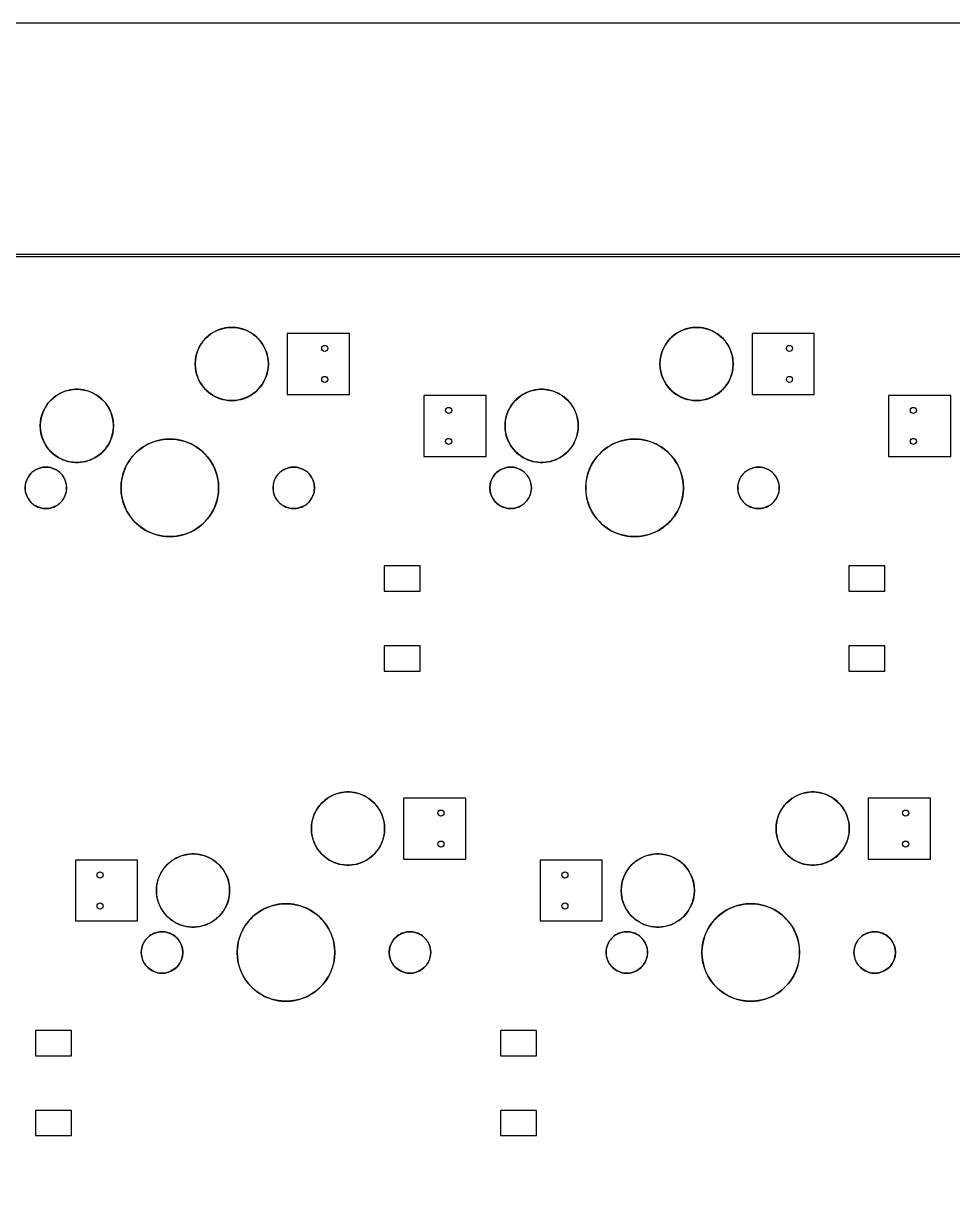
# Model space of a CAD drawing. Header units: millimetres. Extents: x 0 to 248, y 0 to 95.
# Drawn here: x 51.14 to 89.24, y 47.62 to 95.25 of the extents above; entities that cross this region are included whole.
import ezdxf

# ---------------------------------------------------------------- set-up
doc = ezdxf.new("R2010")
doc.units = ezdxf.units.MM

msp = doc.modelspace()

# ---------------------------------------------------------------- linework, layer by layer
at = {"layer": '16_copper'}
for points in [[(64.515, 82.53), (61.965, 82.53), (61.965, 80.03), (64.515, 80.03)], [(83.565, 82.53), (81.015, 82.53), (81.015, 80.03), (83.565, 80.03)], [(70.115, 79.99), (67.565, 79.99), (67.565, 77.49), (70.115, 77.49)], [(89.165, 79.99), (86.615, 79.99), (86.615, 77.49), (89.165, 77.49)], [(67.412, 72.996), (65.938, 72.996), (65.938, 71.959), (67.412, 71.959)], [(86.462, 72.996), (84.988, 72.996), (84.988, 71.959), (86.462, 71.959)], [(67.412, 69.726), (65.938, 69.726), (65.938, 68.689), (67.412, 68.689)], [(86.462, 69.726), (84.988, 69.726), (84.988, 68.689), (86.462, 68.689)], [(69.278, 63.48), (66.728, 63.48), (66.728, 60.98), (69.278, 60.98)], [(88.328, 63.48), (85.778, 63.48), (85.778, 60.98), (88.328, 60.98)], [(55.828, 60.94), (53.278, 60.94), (53.278, 58.44), (55.828, 58.44)], [(74.877, 60.94), (72.328, 60.94), (72.328, 58.44), (74.877, 58.44)], [(53.125, 53.946), (51.651, 53.946), (51.651, 52.909), (53.125, 52.909)], [(72.175, 53.946), (70.701, 53.946), (70.701, 52.909), (72.175, 52.909)], [(53.125, 50.676), (51.651, 50.676), (51.651, 49.639), (53.125, 49.639)], [(72.175, 50.676), (70.701, 50.676), (70.701, 49.639), (72.175, 49.639)]]:
    msp.add_lwpolyline(points, close=True, dxfattribs=at)
at = {"layer": '1_copper'}
msp.add_lwpolyline([(238.125, 85.763), (9.525, 85.763)], dxfattribs=at)
msp.add_lwpolyline([(9.563, 9.563), (9.563, 85.687), (238.087, 85.687), (238.087, 9.563)], close=True, dxfattribs=at)
at = {"layer": 'drills_NPTH'}
for centre, radius in [((59.69, 81.28), 1.5), ((78.74, 81.28), 1.5), ((53.34, 78.74), 1.5), ((72.39, 78.74), 1.5), ((57.15, 76.2), 2), ((76.2, 76.2), 2), ((52.07, 76.2), 0.85), ((62.23, 76.2), 0.85), ((71.12, 76.2), 0.85), ((81.28, 76.2), 0.85), ((64.453, 62.23), 1.5), ((83.502, 62.23), 1.5), ((58.103, 59.69), 1.5), ((77.153, 59.69), 1.5), ((61.913, 57.15), 2), ((80.963, 57.15), 2), ((56.833, 57.15), 0.85), ((66.993, 57.15), 0.85), ((75.883, 57.15), 0.85), ((86.043, 57.15), 0.85)]:
    msp.add_circle(centre, radius, dxfattribs=at)
at = {"layer": 'drills_PTH'}
for centre in [(63.5, 81.915), (82.55, 81.915), (63.5, 80.645), (82.55, 80.645), (68.58, 79.375), (87.63, 79.375), (68.58, 78.105), (87.63, 78.105), (68.263, 62.865), (87.312, 62.865), (68.263, 61.595), (87.312, 61.595), (54.293, 60.325), (73.343, 60.325), (54.293, 59.055), (73.343, 59.055)]:
    msp.add_circle(centre, 0.125, dxfattribs=at)
at = {"layer": 'holes'}
for points in [[(58.19, 81.226), (58.198, 81.12), (58.213, 81.014), (58.236, 80.909), (58.266, 80.806), (58.303, 80.706), (58.348, 80.608), (58.399, 80.514), (58.457, 80.424), (58.521, 80.338), (58.591, 80.257), (58.667, 80.181), (58.748, 80.111), (58.834, 80.047), (58.924, 79.989), (59.018, 79.938), (59.116, 79.893), (59.216, 79.856), (59.319, 79.826), (59.424, 79.803), (59.53, 79.788), (59.636, 79.78), (59.744, 79.78), (59.85, 79.788), (59.957, 79.803), (60.061, 79.826), (60.164, 79.856), (60.264, 79.893), (60.362, 79.938), (60.456, 79.989), (60.546, 80.047), (60.632, 80.111), (60.713, 80.181), (60.789, 80.257), (60.859, 80.338), (60.923, 80.424), (60.981, 80.514), (61.032, 80.608), (61.077, 80.706), (61.114, 80.806), (61.144, 80.909), (61.167, 81.014), (61.182, 81.12), (61.19, 81.226), (61.19, 81.334), (61.182, 81.44), (61.167, 81.547), (61.144, 81.651), (61.114, 81.754), (61.077, 81.854), (61.032, 81.952), (60.981, 82.046), (60.923, 82.136), (60.859, 82.222), (60.789, 82.303), (60.713, 82.379), (60.632, 82.449), (60.546, 82.513), (60.456, 82.571), (60.362, 82.622), (60.264, 82.667), (60.164, 82.704), (60.061, 82.734), (59.957, 82.757), (59.85, 82.772), (59.744, 82.78), (59.636, 82.78), (59.53, 82.772), (59.424, 82.757), (59.319, 82.734), (59.216, 82.704), (59.116, 82.667), (59.018, 82.622), (58.924, 82.571), (58.834, 82.513), (58.748, 82.449), (58.667, 82.379), (58.591, 82.303), (58.521, 82.222), (58.457, 82.136), (58.399, 82.046), (58.348, 81.952), (58.303, 81.854), (58.266, 81.754), (58.236, 81.651), (58.213, 81.547), (58.198, 81.44), (58.19, 81.334), (58.19, 81.226)], [(77.24, 81.226), (77.248, 81.12), (77.263, 81.014), (77.286, 80.909), (77.316, 80.806), (77.353, 80.706), (77.398, 80.608), (77.449, 80.514), (77.507, 80.424), (77.571, 80.338), (77.641, 80.257), (77.717, 80.181), (77.798, 80.111), (77.884, 80.047), (77.974, 79.989), (78.068, 79.938), (78.166, 79.893), (78.266, 79.856), (78.369, 79.826), (78.474, 79.803), (78.58, 79.788), (78.686, 79.78), (78.794, 79.78), (78.9, 79.788), (79.007, 79.803), (79.111, 79.826), (79.214, 79.856), (79.314, 79.893), (79.412, 79.938), (79.506, 79.989), (79.596, 80.047), (79.682, 80.111), (79.763, 80.181), (79.839, 80.257), (79.909, 80.338), (79.973, 80.424), (80.031, 80.514), (80.082, 80.608), (80.127, 80.706), (80.164, 80.806), (80.194, 80.909), (80.217, 81.014), (80.232, 81.12), (80.24, 81.226), (80.24, 81.334), (80.232, 81.44), (80.217, 81.547), (80.194, 81.651), (80.164, 81.754), (80.127, 81.854), (80.082, 81.952), (80.031, 82.046), (79.973, 82.136), (79.909, 82.222), (79.839, 82.303), (79.763, 82.379), (79.682, 82.449), (79.596, 82.513), (79.506, 82.571), (79.412, 82.622), (79.314, 82.667), (79.214, 82.704), (79.111, 82.734), (79.007, 82.757), (78.9, 82.772), (78.794, 82.78), (78.686, 82.78), (78.58, 82.772), (78.474, 82.757), (78.369, 82.734), (78.266, 82.704), (78.166, 82.667), (78.068, 82.622), (77.974, 82.571), (77.884, 82.513), (77.798, 82.449), (77.717, 82.379), (77.641, 82.303), (77.571, 82.222), (77.507, 82.136), (77.449, 82.046), (77.398, 81.952), (77.353, 81.854), (77.316, 81.754), (77.286, 81.651), (77.263, 81.547), (77.248, 81.44), (77.24, 81.334), (77.24, 81.226)], [(51.84, 78.686), (51.848, 78.58), (51.863, 78.474), (51.886, 78.369), (51.916, 78.266), (51.953, 78.166), (51.998, 78.068), (52.049, 77.974), (52.107, 77.884), (52.171, 77.798), (52.241, 77.717), (52.317, 77.641), (52.398, 77.571), (52.484, 77.507), (52.574, 77.449), (52.668, 77.398), (52.766, 77.353), (52.866, 77.316), (52.969, 77.286), (53.074, 77.263), (53.18, 77.248), (53.286, 77.24), (53.394, 77.24), (53.5, 77.248), (53.607, 77.263), (53.711, 77.286), (53.814, 77.316), (53.914, 77.353), (54.012, 77.398), (54.106, 77.449), (54.196, 77.507), (54.282, 77.571), (54.363, 77.641), (54.439, 77.717), (54.509, 77.798), (54.573, 77.884), (54.631, 77.974), (54.682, 78.068), (54.727, 78.166), (54.764, 78.266), (54.794, 78.369), (54.817, 78.474), (54.832, 78.58), (54.84, 78.686), (54.84, 78.794), (54.832, 78.9), (54.817, 79.007), (54.794, 79.111), (54.764, 79.214), (54.727, 79.314), (54.682, 79.412), (54.631, 79.506), (54.573, 79.596), (54.509, 79.682), (54.439, 79.763), (54.363, 79.839), (54.282, 79.909), (54.196, 79.973), (54.106, 80.031), (54.012, 80.082), (53.914, 80.127), (53.814, 80.164), (53.711, 80.194), (53.607, 80.217), (53.5, 80.232), (53.394, 80.24), (53.286, 80.24), (53.18, 80.232), (53.074, 80.217), (52.969, 80.194), (52.866, 80.164), (52.766, 80.127), (52.668, 80.082), (52.574, 80.031), (52.484, 79.973), (52.398, 79.909), (52.317, 79.839), (52.241, 79.763), (52.171, 79.682), (52.107, 79.596), (52.049, 79.506), (51.998, 79.412), (51.953, 79.314), (51.916, 79.214), (51.886, 79.111), (51.863, 79.007), (51.848, 78.9), (51.84, 78.794), (51.84, 78.686)], [(70.89, 78.686), (70.898, 78.58), (70.913, 78.474), (70.936, 78.369), (70.966, 78.266), (71.003, 78.166), (71.048, 78.068), (71.099, 77.974), (71.157, 77.884), (71.221, 77.798), (71.291, 77.717), (71.367, 77.641), (71.448, 77.571), (71.534, 77.507), (71.624, 77.449), (71.718, 77.398), (71.816, 77.353), (71.916, 77.316), (72.019, 77.286), (72.124, 77.263), (72.23, 77.248), (72.336, 77.24), (72.444, 77.24), (72.55, 77.248), (72.657, 77.263), (72.761, 77.286), (72.864, 77.316), (72.964, 77.353), (73.062, 77.398), (73.156, 77.449), (73.246, 77.507), (73.332, 77.571), (73.413, 77.641), (73.489, 77.717), (73.559, 77.798), (73.623, 77.884), (73.681, 77.974), (73.732, 78.068), (73.777, 78.166), (73.814, 78.266), (73.844, 78.369), (73.867, 78.474), (73.882, 78.58), (73.89, 78.686), (73.89, 78.794), (73.882, 78.9), (73.867, 79.007), (73.844, 79.111), (73.814, 79.214), (73.777, 79.314), (73.732, 79.412), (73.681, 79.506), (73.623, 79.596), (73.559, 79.682), (73.489, 79.763), (73.413, 79.839), (73.332, 79.909), (73.246, 79.973), (73.156, 80.031), (73.062, 80.082), (72.964, 80.127), (72.864, 80.164), (72.761, 80.194), (72.657, 80.217), (72.55, 80.232), (72.444, 80.24), (72.336, 80.24), (72.23, 80.232), (72.124, 80.217), (72.019, 80.194), (71.916, 80.164), (71.816, 80.127), (71.718, 80.082), (71.624, 80.031), (71.534, 79.973), (71.448, 79.909), (71.367, 79.839), (71.291, 79.763), (71.221, 79.682), (71.157, 79.596), (71.099, 79.506), (71.048, 79.412), (71.003, 79.314), (70.966, 79.214), (70.936, 79.111), (70.913, 79.007), (70.898, 78.9), (70.89, 78.794), (70.89, 78.686)], [(55.15, 76.14), (55.157, 76.019), (55.172, 75.899), (55.194, 75.78), (55.223, 75.663), (55.259, 75.547), (55.301, 75.434), (55.351, 75.324), (55.407, 75.217), (55.47, 75.114), (55.538, 75.014), (55.613, 74.919), (55.693, 74.829), (55.779, 74.743), (55.869, 74.663), (55.964, 74.588), (56.064, 74.52), (56.167, 74.457), (56.274, 74.401), (56.384, 74.351), (56.497, 74.309), (56.613, 74.273), (56.73, 74.244), (56.849, 74.222), (56.969, 74.207), (57.09, 74.2), (57.21, 74.2), (57.331, 74.207), (57.451, 74.222), (57.57, 74.244), (57.687, 74.273), (57.803, 74.309), (57.916, 74.351), (58.026, 74.401), (58.133, 74.457), (58.236, 74.52), (58.336, 74.588), (58.431, 74.663), (58.521, 74.743), (58.607, 74.829), (58.687, 74.919), (58.762, 75.014), (58.83, 75.114), (58.893, 75.217), (58.949, 75.324), (58.999, 75.434), (59.041, 75.547), (59.077, 75.663), (59.106, 75.78), (59.128, 75.899), (59.143, 76.019), (59.15, 76.14), (59.15, 76.26), (59.143, 76.381), (59.128, 76.501), (59.106, 76.62), (59.077, 76.737), (59.041, 76.853), (58.999, 76.966), (58.949, 77.076), (58.893, 77.183), (58.83, 77.286), (58.762, 77.386), (58.687, 77.481), (58.607, 77.571), (58.521, 77.657), (58.431, 77.737), (58.336, 77.812), (58.236, 77.88), (58.133, 77.943), (58.026, 77.999), (57.916, 78.049), (57.803, 78.091), (57.687, 78.127), (57.57, 78.156), (57.451, 78.178), (57.331, 78.193), (57.21, 78.2), (57.09, 78.2), (56.969, 78.193), (56.849, 78.178), (56.73, 78.156), (56.613, 78.127), (56.497, 78.091), (56.384, 78.049), (56.274, 77.999), (56.167, 77.943), (56.064, 77.88), (55.964, 77.812), (55.869, 77.737), (55.779, 77.657), (55.693, 77.571), (55.613, 77.481), (55.538, 77.386), (55.47, 77.286), (55.407, 77.183), (55.351, 77.076), (55.301, 76.966), (55.259, 76.853), (55.223, 76.737), (55.194, 76.62), (55.172, 76.501), (55.157, 76.381), (55.15, 76.26), (55.15, 76.14)], [(74.2, 76.14), (74.207, 76.019), (74.222, 75.899), (74.244, 75.78), (74.273, 75.663), (74.309, 75.547), (74.351, 75.434), (74.401, 75.324), (74.457, 75.217), (74.52, 75.114), (74.588, 75.014), (74.663, 74.919), (74.743, 74.829), (74.829, 74.743), (74.919, 74.663), (75.014, 74.588), (75.114, 74.52), (75.217, 74.457), (75.324, 74.401), (75.434, 74.351), (75.547, 74.309), (75.663, 74.273), (75.78, 74.244), (75.899, 74.222), (76.019, 74.207), (76.14, 74.2), (76.26, 74.2), (76.381, 74.207), (76.501, 74.222), (76.62, 74.244), (76.737, 74.273), (76.853, 74.309), (76.966, 74.351), (77.076, 74.401), (77.183, 74.457), (77.286, 74.52), (77.386, 74.588), (77.481, 74.663), (77.571, 74.743), (77.657, 74.829), (77.737, 74.919), (77.812, 75.014), (77.88, 75.114), (77.943, 75.217), (77.999, 75.324), (78.049, 75.434), (78.091, 75.547), (78.127, 75.663), (78.156, 75.78), (78.178, 75.899), (78.193, 76.019), (78.2, 76.14), (78.2, 76.26), (78.193, 76.381), (78.178, 76.501), (78.156, 76.62), (78.127, 76.737), (78.091, 76.853), (78.049, 76.966), (77.999, 77.076), (77.943, 77.183), (77.88, 77.286), (77.812, 77.386), (77.737, 77.481), (77.657, 77.571), (77.571, 77.657), (77.481, 77.737), (77.386, 77.812), (77.286, 77.88), (77.183, 77.943), (77.076, 77.999), (76.966, 78.049), (76.853, 78.091), (76.737, 78.127), (76.62, 78.156), (76.501, 78.178), (76.381, 78.193), (76.26, 78.2), (76.14, 78.2), (76.019, 78.193), (75.899, 78.178), (75.78, 78.156), (75.663, 78.127), (75.547, 78.091), (75.434, 78.049), (75.324, 77.999), (75.217, 77.943), (75.114, 77.88), (75.014, 77.812), (74.919, 77.737), (74.829, 77.657), (74.743, 77.571), (74.663, 77.481), (74.588, 77.386), (74.52, 77.286), (74.457, 77.183), (74.401, 77.076), (74.351, 76.966), (74.309, 76.853), (74.273, 76.737), (74.244, 76.62), (74.222, 76.501), (74.207, 76.381), (74.2, 76.26), (74.2, 76.14)], [(51.22, 76.163), (51.226, 76.089), (51.239, 76.016), (51.259, 75.944), (51.284, 75.874), (51.315, 75.807), (51.352, 75.743), (51.395, 75.682), (51.443, 75.625), (51.495, 75.573), (51.552, 75.525), (51.613, 75.482), (51.677, 75.445), (51.744, 75.414), (51.814, 75.389), (51.886, 75.369), (51.959, 75.356), (52.033, 75.35), (52.107, 75.35), (52.181, 75.356), (52.254, 75.369), (52.326, 75.389), (52.396, 75.414), (52.463, 75.445), (52.527, 75.482), (52.588, 75.525), (52.645, 75.573), (52.697, 75.625), (52.745, 75.682), (52.788, 75.743), (52.825, 75.807), (52.856, 75.874), (52.881, 75.944), (52.901, 76.016), (52.914, 76.089), (52.92, 76.163), (52.92, 76.237), (52.914, 76.311), (52.901, 76.384), (52.881, 76.456), (52.856, 76.526), (52.825, 76.593), (52.788, 76.657), (52.745, 76.718), (52.697, 76.775), (52.645, 76.827), (52.588, 76.875), (52.527, 76.918), (52.463, 76.955), (52.396, 76.986), (52.326, 77.011), (52.254, 77.031), (52.181, 77.044), (52.107, 77.05), (52.033, 77.05), (51.959, 77.044), (51.886, 77.031), (51.814, 77.011), (51.744, 76.986), (51.677, 76.955), (51.613, 76.918), (51.552, 76.875), (51.495, 76.827), (51.443, 76.775), (51.395, 76.718), (51.352, 76.657), (51.315, 76.593), (51.284, 76.526), (51.259, 76.456), (51.239, 76.384), (51.226, 76.311), (51.22, 76.237), (51.22, 76.163)], [(61.38, 76.163), (61.386, 76.089), (61.399, 76.016), (61.419, 75.944), (61.444, 75.874), (61.475, 75.807), (61.512, 75.743), (61.555, 75.682), (61.603, 75.625), (61.655, 75.573), (61.712, 75.525), (61.773, 75.482), (61.837, 75.445), (61.904, 75.414), (61.974, 75.389), (62.046, 75.369), (62.119, 75.356), (62.193, 75.35), (62.267, 75.35), (62.341, 75.356), (62.414, 75.369), (62.486, 75.389), (62.556, 75.414), (62.623, 75.445), (62.687, 75.482), (62.748, 75.525), (62.805, 75.573), (62.857, 75.625), (62.905, 75.682), (62.948, 75.743), (62.985, 75.807), (63.016, 75.874), (63.041, 75.944), (63.061, 76.016), (63.074, 76.089), (63.08, 76.163), (63.08, 76.237), (63.074, 76.311), (63.061, 76.384), (63.041, 76.456), (63.016, 76.526), (62.985, 76.593), (62.948, 76.657), (62.905, 76.718), (62.857, 76.775), (62.805, 76.827), (62.748, 76.875), (62.687, 76.918), (62.623, 76.955), (62.556, 76.986), (62.486, 77.011), (62.414, 77.031), (62.341, 77.044), (62.267, 77.05), (62.193, 77.05), (62.119, 77.044), (62.046, 77.031), (61.974, 77.011), (61.904, 76.986), (61.837, 76.955), (61.773, 76.918), (61.712, 76.875), (61.655, 76.827), (61.603, 76.775), (61.555, 76.718), (61.512, 76.657), (61.475, 76.593), (61.444, 76.526), (61.419, 76.456), (61.399, 76.384), (61.386, 76.311), (61.38, 76.237), (61.38, 76.163)], [(70.27, 76.163), (70.276, 76.089), (70.289, 76.016), (70.309, 75.944), (70.334, 75.874), (70.365, 75.807), (70.402, 75.743), (70.445, 75.682), (70.493, 75.625), (70.545, 75.573), (70.602, 75.525), (70.663, 75.482), (70.727, 75.445), (70.794, 75.414), (70.864, 75.389), (70.936, 75.369), (71.009, 75.356), (71.083, 75.35), (71.157, 75.35), (71.231, 75.356), (71.304, 75.369), (71.376, 75.389), (71.446, 75.414), (71.513, 75.445), (71.577, 75.482), (71.638, 75.525), (71.695, 75.573), (71.747, 75.625), (71.795, 75.682), (71.838, 75.743), (71.875, 75.807), (71.906, 75.874), (71.931, 75.944), (71.951, 76.016), (71.964, 76.089), (71.97, 76.163), (71.97, 76.237), (71.964, 76.311), (71.951, 76.384), (71.931, 76.456), (71.906, 76.526), (71.875, 76.593), (71.838, 76.657), (71.795, 76.718), (71.747, 76.775), (71.695, 76.827), (71.638, 76.875), (71.577, 76.918), (71.513, 76.955), (71.446, 76.986), (71.376, 77.011), (71.304, 77.031), (71.231, 77.044), (71.157, 77.05), (71.083, 77.05), (71.009, 77.044), (70.936, 77.031), (70.864, 77.011), (70.794, 76.986), (70.727, 76.955), (70.663, 76.918), (70.602, 76.875), (70.545, 76.827), (70.493, 76.775), (70.445, 76.718), (70.402, 76.657), (70.365, 76.593), (70.334, 76.526), (70.309, 76.456), (70.289, 76.384), (70.276, 76.311), (70.27, 76.237), (70.27, 76.163)], [(80.43, 76.163), (80.436, 76.089), (80.449, 76.016), (80.469, 75.944), (80.494, 75.874), (80.525, 75.807), (80.562, 75.743), (80.605, 75.682), (80.653, 75.625), (80.705, 75.573), (80.762, 75.525), (80.823, 75.482), (80.887, 75.445), (80.954, 75.414), (81.024, 75.389), (81.096, 75.369), (81.169, 75.356), (81.243, 75.35), (81.317, 75.35), (81.391, 75.356), (81.464, 75.369), (81.536, 75.389), (81.606, 75.414), (81.673, 75.445), (81.737, 75.482), (81.798, 75.525), (81.855, 75.573), (81.907, 75.625), (81.955, 75.682), (81.998, 75.743), (82.035, 75.807), (82.066, 75.874), (82.091, 75.944), (82.111, 76.016), (82.124, 76.089), (82.13, 76.163), (82.13, 76.237), (82.124, 76.311), (82.111, 76.384), (82.091, 76.456), (82.066, 76.526), (82.035, 76.593), (81.998, 76.657), (81.955, 76.718), (81.907, 76.775), (81.855, 76.827), (81.798, 76.875), (81.737, 76.918), (81.673, 76.955), (81.606, 76.986), (81.536, 77.011), (81.464, 77.031), (81.391, 77.044), (81.317, 77.05), (81.243, 77.05), (81.169, 77.044), (81.096, 77.031), (81.024, 77.011), (80.954, 76.986), (80.887, 76.955), (80.823, 76.918), (80.762, 76.875), (80.705, 76.827), (80.653, 76.775), (80.605, 76.718), (80.562, 76.657), (80.525, 76.593), (80.494, 76.526), (80.469, 76.456), (80.449, 76.384), (80.436, 76.311), (80.43, 76.237), (80.43, 76.163)], [(62.953, 62.176), (62.96, 62.07), (62.975, 61.964), (62.998, 61.859), (63.028, 61.756), (63.066, 61.656), (63.11, 61.558), (63.162, 61.464), (63.22, 61.374), (63.284, 61.288), (63.354, 61.207), (63.43, 61.131), (63.511, 61.061), (63.596, 60.997), (63.687, 60.939), (63.781, 60.888), (63.878, 60.843), (63.979, 60.806), (64.081, 60.776), (64.186, 60.753), (64.292, 60.738), (64.399, 60.73), (64.506, 60.73), (64.613, 60.738), (64.719, 60.753), (64.824, 60.776), (64.927, 60.806), (65.027, 60.843), (65.124, 60.888), (65.218, 60.939), (65.309, 60.997), (65.394, 61.061), (65.475, 61.131), (65.551, 61.207), (65.621, 61.288), (65.685, 61.374), (65.743, 61.464), (65.795, 61.558), (65.839, 61.656), (65.877, 61.756), (65.907, 61.859), (65.93, 61.964), (65.945, 62.07), (65.953, 62.176), (65.953, 62.284), (65.945, 62.39), (65.93, 62.497), (65.907, 62.601), (65.877, 62.704), (65.839, 62.804), (65.795, 62.902), (65.743, 62.996), (65.685, 63.086), (65.621, 63.172), (65.551, 63.253), (65.475, 63.329), (65.394, 63.399), (65.309, 63.463), (65.218, 63.521), (65.124, 63.572), (65.027, 63.617), (64.927, 63.654), (64.824, 63.684), (64.719, 63.707), (64.613, 63.722), (64.506, 63.73), (64.399, 63.73), (64.292, 63.722), (64.186, 63.707), (64.081, 63.684), (63.979, 63.654), (63.878, 63.617), (63.781, 63.572), (63.687, 63.521), (63.596, 63.463), (63.511, 63.399), (63.43, 63.329), (63.354, 63.253), (63.284, 63.172), (63.22, 63.086), (63.162, 62.996), (63.11, 62.902), (63.066, 62.804), (63.028, 62.704), (62.998, 62.601), (62.975, 62.497), (62.96, 62.39), (62.953, 62.284), (62.953, 62.176)], [(82.002, 62.176), (82.01, 62.07), (82.025, 61.964), (82.048, 61.859), (82.078, 61.756), (82.116, 61.656), (82.16, 61.558), (82.212, 61.464), (82.27, 61.374), (82.334, 61.288), (82.404, 61.207), (82.48, 61.131), (82.561, 61.061), (82.646, 60.997), (82.737, 60.939), (82.831, 60.888), (82.928, 60.843), (83.029, 60.806), (83.131, 60.776), (83.236, 60.753), (83.342, 60.738), (83.449, 60.73), (83.556, 60.73), (83.663, 60.738), (83.769, 60.753), (83.874, 60.776), (83.977, 60.806), (84.077, 60.843), (84.174, 60.888), (84.268, 60.939), (84.359, 60.997), (84.444, 61.061), (84.525, 61.131), (84.601, 61.207), (84.671, 61.288), (84.735, 61.374), (84.793, 61.464), (84.845, 61.558), (84.889, 61.656), (84.927, 61.756), (84.957, 61.859), (84.98, 61.964), (84.995, 62.07), (85.002, 62.176), (85.002, 62.284), (84.995, 62.39), (84.98, 62.497), (84.957, 62.601), (84.927, 62.704), (84.889, 62.804), (84.845, 62.902), (84.793, 62.996), (84.735, 63.086), (84.671, 63.172), (84.601, 63.253), (84.525, 63.329), (84.444, 63.399), (84.359, 63.463), (84.268, 63.521), (84.174, 63.572), (84.077, 63.617), (83.977, 63.654), (83.874, 63.684), (83.769, 63.707), (83.663, 63.722), (83.556, 63.73), (83.449, 63.73), (83.342, 63.722), (83.236, 63.707), (83.131, 63.684), (83.029, 63.654), (82.928, 63.617), (82.831, 63.572), (82.737, 63.521), (82.646, 63.463), (82.561, 63.399), (82.48, 63.329), (82.404, 63.253), (82.334, 63.172), (82.27, 63.086), (82.212, 62.996), (82.16, 62.902), (82.116, 62.804), (82.078, 62.704), (82.048, 62.601), (82.025, 62.497), (82.01, 62.39), (82.002, 62.284), (82.002, 62.176)], [(56.603, 59.636), (56.61, 59.53), (56.625, 59.424), (56.648, 59.319), (56.678, 59.216), (56.716, 59.116), (56.76, 59.018), (56.812, 58.924), (56.87, 58.834), (56.934, 58.748), (57.004, 58.667), (57.08, 58.591), (57.161, 58.521), (57.246, 58.457), (57.337, 58.399), (57.431, 58.348), (57.528, 58.303), (57.629, 58.266), (57.731, 58.236), (57.836, 58.213), (57.942, 58.198), (58.049, 58.19), (58.156, 58.19), (58.263, 58.198), (58.369, 58.213), (58.474, 58.236), (58.577, 58.266), (58.677, 58.303), (58.774, 58.348), (58.868, 58.399), (58.959, 58.457), (59.044, 58.521), (59.125, 58.591), (59.201, 58.667), (59.271, 58.748), (59.335, 58.834), (59.393, 58.924), (59.445, 59.018), (59.489, 59.116), (59.527, 59.216), (59.557, 59.319), (59.58, 59.424), (59.595, 59.53), (59.603, 59.636), (59.603, 59.744), (59.595, 59.85), (59.58, 59.957), (59.557, 60.061), (59.527, 60.164), (59.489, 60.264), (59.445, 60.362), (59.393, 60.456), (59.335, 60.546), (59.271, 60.632), (59.201, 60.713), (59.125, 60.789), (59.044, 60.859), (58.959, 60.923), (58.868, 60.981), (58.774, 61.032), (58.677, 61.077), (58.577, 61.114), (58.474, 61.144), (58.369, 61.167), (58.263, 61.182), (58.156, 61.19), (58.049, 61.19), (57.942, 61.182), (57.836, 61.167), (57.731, 61.144), (57.629, 61.114), (57.528, 61.077), (57.431, 61.032), (57.337, 60.981), (57.246, 60.923), (57.161, 60.859), (57.08, 60.789), (57.004, 60.713), (56.934, 60.632), (56.87, 60.546), (56.812, 60.456), (56.76, 60.362), (56.716, 60.264), (56.678, 60.164), (56.648, 60.061), (56.625, 59.957), (56.61, 59.85), (56.603, 59.744), (56.603, 59.636)], [(75.653, 59.636), (75.66, 59.53), (75.675, 59.424), (75.698, 59.319), (75.728, 59.216), (75.766, 59.116), (75.81, 59.018), (75.862, 58.924), (75.92, 58.834), (75.984, 58.748), (76.054, 58.667), (76.13, 58.591), (76.211, 58.521), (76.296, 58.457), (76.387, 58.399), (76.481, 58.348), (76.578, 58.303), (76.678, 58.266), (76.781, 58.236), (76.886, 58.213), (76.992, 58.198), (77.099, 58.19), (77.206, 58.19), (77.313, 58.198), (77.419, 58.213), (77.524, 58.236), (77.627, 58.266), (77.727, 58.303), (77.824, 58.348), (77.918, 58.399), (78.009, 58.457), (78.094, 58.521), (78.175, 58.591), (78.251, 58.667), (78.321, 58.748), (78.385, 58.834), (78.443, 58.924), (78.495, 59.018), (78.539, 59.116), (78.577, 59.216), (78.607, 59.319), (78.63, 59.424), (78.645, 59.53), (78.653, 59.636), (78.653, 59.744), (78.645, 59.85), (78.63, 59.957), (78.607, 60.061), (78.577, 60.164), (78.539, 60.264), (78.495, 60.362), (78.443, 60.456), (78.385, 60.546), (78.321, 60.632), (78.251, 60.713), (78.175, 60.789), (78.094, 60.859), (78.009, 60.923), (77.918, 60.981), (77.824, 61.032), (77.727, 61.077), (77.627, 61.114), (77.524, 61.144), (77.419, 61.167), (77.313, 61.182), (77.206, 61.19), (77.099, 61.19), (76.992, 61.182), (76.886, 61.167), (76.781, 61.144), (76.678, 61.114), (76.578, 61.077), (76.481, 61.032), (76.387, 60.981), (76.296, 60.923), (76.211, 60.859), (76.13, 60.789), (76.054, 60.713), (75.984, 60.632), (75.92, 60.546), (75.862, 60.456), (75.81, 60.362), (75.766, 60.264), (75.728, 60.164), (75.698, 60.061), (75.675, 59.957), (75.66, 59.85), (75.653, 59.744), (75.653, 59.636)], [(59.913, 57.09), (59.92, 56.969), (59.934, 56.849), (59.956, 56.73), (59.985, 56.613), (60.021, 56.497), (60.064, 56.384), (60.114, 56.274), (60.17, 56.167), (60.232, 56.064), (60.301, 55.964), (60.375, 55.869), (60.456, 55.779), (60.541, 55.693), (60.631, 55.613), (60.727, 55.538), (60.826, 55.47), (60.93, 55.407), (61.037, 55.351), (61.147, 55.301), (61.26, 55.259), (61.375, 55.223), (61.493, 55.194), (61.611, 55.172), (61.731, 55.157), (61.852, 55.15), (61.973, 55.15), (62.094, 55.157), (62.214, 55.172), (62.332, 55.194), (62.45, 55.223), (62.565, 55.259), (62.678, 55.301), (62.788, 55.351), (62.895, 55.407), (62.999, 55.47), (63.098, 55.538), (63.194, 55.613), (63.284, 55.693), (63.369, 55.779), (63.45, 55.869), (63.524, 55.964), (63.593, 56.064), (63.655, 56.167), (63.711, 56.274), (63.761, 56.384), (63.804, 56.497), (63.84, 56.613), (63.869, 56.73), (63.891, 56.849), (63.905, 56.969), (63.913, 57.09), (63.913, 57.21), (63.905, 57.331), (63.891, 57.451), (63.869, 57.57), (63.84, 57.687), (63.804, 57.803), (63.761, 57.916), (63.711, 58.026), (63.655, 58.133), (63.593, 58.236), (63.524, 58.336), (63.45, 58.431), (63.369, 58.521), (63.284, 58.607), (63.194, 58.687), (63.098, 58.762), (62.999, 58.83), (62.895, 58.893), (62.788, 58.949), (62.678, 58.999), (62.565, 59.041), (62.45, 59.077), (62.332, 59.106), (62.214, 59.128), (62.094, 59.143), (61.973, 59.15), (61.852, 59.15), (61.731, 59.143), (61.611, 59.128), (61.493, 59.106), (61.375, 59.077), (61.26, 59.041), (61.147, 58.999), (61.037, 58.949), (60.93, 58.893), (60.826, 58.83), (60.727, 58.762), (60.631, 58.687), (60.541, 58.607), (60.456, 58.521), (60.375, 58.431), (60.301, 58.336), (60.232, 58.236), (60.17, 58.133), (60.114, 58.026), (60.064, 57.916), (60.021, 57.803), (59.985, 57.687), (59.956, 57.57), (59.934, 57.451), (59.92, 57.331), (59.913, 57.21), (59.913, 57.09)], [(78.963, 57.09), (78.97, 56.969), (78.984, 56.849), (79.006, 56.73), (79.035, 56.613), (79.071, 56.497), (79.114, 56.384), (79.164, 56.274), (79.22, 56.167), (79.282, 56.064), (79.351, 55.964), (79.425, 55.869), (79.506, 55.779), (79.591, 55.693), (79.681, 55.613), (79.777, 55.538), (79.876, 55.47), (79.98, 55.407), (80.087, 55.351), (80.197, 55.301), (80.31, 55.259), (80.425, 55.223), (80.543, 55.194), (80.661, 55.172), (80.781, 55.157), (80.902, 55.15), (81.023, 55.15), (81.144, 55.157), (81.264, 55.172), (81.382, 55.194), (81.5, 55.223), (81.615, 55.259), (81.728, 55.301), (81.838, 55.351), (81.945, 55.407), (82.049, 55.47), (82.148, 55.538), (82.244, 55.613), (82.334, 55.693), (82.419, 55.779), (82.5, 55.869), (82.574, 55.964), (82.643, 56.064), (82.705, 56.167), (82.761, 56.274), (82.811, 56.384), (82.854, 56.497), (82.89, 56.613), (82.919, 56.73), (82.941, 56.849), (82.955, 56.969), (82.963, 57.09), (82.963, 57.21), (82.955, 57.331), (82.941, 57.451), (82.919, 57.57), (82.89, 57.687), (82.854, 57.803), (82.811, 57.916), (82.761, 58.026), (82.705, 58.133), (82.643, 58.236), (82.574, 58.336), (82.5, 58.431), (82.419, 58.521), (82.334, 58.607), (82.244, 58.687), (82.148, 58.762), (82.049, 58.83), (81.945, 58.893), (81.838, 58.949), (81.728, 58.999), (81.615, 59.041), (81.5, 59.077), (81.382, 59.106), (81.264, 59.128), (81.144, 59.143), (81.023, 59.15), (80.902, 59.15), (80.781, 59.143), (80.661, 59.128), (80.543, 59.106), (80.425, 59.077), (80.31, 59.041), (80.197, 58.999), (80.087, 58.949), (79.98, 58.893), (79.876, 58.83), (79.777, 58.762), (79.681, 58.687), (79.591, 58.607), (79.506, 58.521), (79.425, 58.431), (79.351, 58.336), (79.282, 58.236), (79.22, 58.133), (79.164, 58.026), (79.114, 57.916), (79.071, 57.803), (79.035, 57.687), (79.006, 57.57), (78.984, 57.451), (78.97, 57.331), (78.963, 57.21), (78.963, 57.09)], [(55.983, 57.113), (55.989, 57.039), (56.002, 56.966), (56.021, 56.894), (56.046, 56.824), (56.078, 56.757), (56.115, 56.693), (56.158, 56.632), (56.205, 56.575), (56.258, 56.523), (56.315, 56.475), (56.375, 56.432), (56.44, 56.395), (56.507, 56.364), (56.577, 56.339), (56.648, 56.319), (56.721, 56.306), (56.795, 56.3), (56.87, 56.3), (56.944, 56.306), (57.017, 56.319), (57.088, 56.339), (57.158, 56.364), (57.225, 56.395), (57.29, 56.432), (57.35, 56.475), (57.407, 56.523), (57.46, 56.575), (57.507, 56.632), (57.55, 56.693), (57.587, 56.757), (57.619, 56.824), (57.644, 56.894), (57.663, 56.966), (57.676, 57.039), (57.683, 57.113), (57.683, 57.187), (57.676, 57.261), (57.663, 57.334), (57.644, 57.406), (57.619, 57.476), (57.587, 57.543), (57.55, 57.607), (57.507, 57.668), (57.46, 57.725), (57.407, 57.777), (57.35, 57.825), (57.29, 57.868), (57.225, 57.905), (57.158, 57.936), (57.088, 57.961), (57.017, 57.981), (56.944, 57.994), (56.87, 58), (56.795, 58), (56.721, 57.994), (56.648, 57.981), (56.577, 57.961), (56.507, 57.936), (56.44, 57.905), (56.375, 57.868), (56.315, 57.825), (56.258, 57.777), (56.205, 57.725), (56.158, 57.668), (56.115, 57.607), (56.078, 57.543), (56.046, 57.476), (56.021, 57.406), (56.002, 57.334), (55.989, 57.261), (55.983, 57.187), (55.983, 57.113)], [(66.142, 57.113), (66.149, 57.039), (66.162, 56.966), (66.181, 56.894), (66.206, 56.824), (66.238, 56.757), (66.275, 56.693), (66.318, 56.632), (66.365, 56.575), (66.418, 56.523), (66.475, 56.475), (66.535, 56.432), (66.6, 56.395), (66.667, 56.364), (66.737, 56.339), (66.808, 56.319), (66.881, 56.306), (66.955, 56.3), (67.03, 56.3), (67.104, 56.306), (67.177, 56.319), (67.248, 56.339), (67.318, 56.364), (67.385, 56.395), (67.45, 56.432), (67.51, 56.475), (67.567, 56.523), (67.62, 56.575), (67.667, 56.632), (67.71, 56.693), (67.747, 56.757), (67.779, 56.824), (67.804, 56.894), (67.823, 56.966), (67.836, 57.039), (67.843, 57.113), (67.843, 57.187), (67.836, 57.261), (67.823, 57.334), (67.804, 57.406), (67.779, 57.476), (67.747, 57.543), (67.71, 57.607), (67.667, 57.668), (67.62, 57.725), (67.567, 57.777), (67.51, 57.825), (67.45, 57.868), (67.385, 57.905), (67.318, 57.936), (67.248, 57.961), (67.177, 57.981), (67.104, 57.994), (67.03, 58), (66.955, 58), (66.881, 57.994), (66.808, 57.981), (66.737, 57.961), (66.667, 57.936), (66.6, 57.905), (66.535, 57.868), (66.475, 57.825), (66.418, 57.777), (66.365, 57.725), (66.318, 57.668), (66.275, 57.607), (66.238, 57.543), (66.206, 57.476), (66.181, 57.406), (66.162, 57.334), (66.149, 57.261), (66.142, 57.187), (66.142, 57.113)], [(75.032, 57.113), (75.039, 57.039), (75.052, 56.966), (75.071, 56.894), (75.096, 56.824), (75.128, 56.757), (75.165, 56.693), (75.208, 56.632), (75.255, 56.575), (75.308, 56.523), (75.365, 56.475), (75.425, 56.432), (75.49, 56.395), (75.557, 56.364), (75.627, 56.339), (75.698, 56.319), (75.771, 56.306), (75.845, 56.3), (75.92, 56.3), (75.994, 56.306), (76.067, 56.319), (76.138, 56.339), (76.208, 56.364), (76.275, 56.395), (76.34, 56.432), (76.4, 56.475), (76.457, 56.523), (76.51, 56.575), (76.557, 56.632), (76.6, 56.693), (76.637, 56.757), (76.669, 56.824), (76.694, 56.894), (76.713, 56.966), (76.726, 57.039), (76.733, 57.113), (76.733, 57.187), (76.726, 57.261), (76.713, 57.334), (76.694, 57.406), (76.669, 57.476), (76.637, 57.543), (76.6, 57.607), (76.557, 57.668), (76.51, 57.725), (76.457, 57.777), (76.4, 57.825), (76.34, 57.868), (76.275, 57.905), (76.208, 57.936), (76.138, 57.961), (76.067, 57.981), (75.994, 57.994), (75.92, 58), (75.845, 58), (75.771, 57.994), (75.698, 57.981), (75.627, 57.961), (75.557, 57.936), (75.49, 57.905), (75.425, 57.868), (75.365, 57.825), (75.308, 57.777), (75.255, 57.725), (75.208, 57.668), (75.165, 57.607), (75.128, 57.543), (75.096, 57.476), (75.071, 57.406), (75.052, 57.334), (75.039, 57.261), (75.032, 57.187), (75.032, 57.113)], [(85.193, 57.113), (85.199, 57.039), (85.212, 56.966), (85.231, 56.894), (85.256, 56.824), (85.288, 56.757), (85.325, 56.693), (85.368, 56.632), (85.415, 56.575), (85.468, 56.523), (85.525, 56.475), (85.585, 56.432), (85.65, 56.395), (85.717, 56.364), (85.787, 56.339), (85.858, 56.319), (85.931, 56.306), (86.005, 56.3), (86.08, 56.3), (86.154, 56.306), (86.227, 56.319), (86.298, 56.339), (86.368, 56.364), (86.435, 56.395), (86.5, 56.432), (86.56, 56.475), (86.617, 56.523), (86.67, 56.575), (86.717, 56.632), (86.76, 56.693), (86.797, 56.757), (86.829, 56.824), (86.854, 56.894), (86.873, 56.966), (86.886, 57.039), (86.892, 57.113), (86.892, 57.187), (86.886, 57.261), (86.873, 57.334), (86.854, 57.406), (86.829, 57.476), (86.797, 57.543), (86.76, 57.607), (86.717, 57.668), (86.67, 57.725), (86.617, 57.777), (86.56, 57.825), (86.5, 57.868), (86.435, 57.905), (86.368, 57.936), (86.298, 57.961), (86.227, 57.981), (86.154, 57.994), (86.08, 58), (86.005, 58), (85.931, 57.994), (85.858, 57.981), (85.787, 57.961), (85.717, 57.936), (85.65, 57.905), (85.585, 57.868), (85.525, 57.825), (85.468, 57.777), (85.415, 57.725), (85.368, 57.668), (85.325, 57.607), (85.288, 57.543), (85.256, 57.476), (85.231, 57.406), (85.212, 57.334), (85.199, 57.261), (85.193, 57.187), (85.193, 57.113)]]:
    msp.add_lwpolyline(points, close=True, dxfattribs=at)
at = {"layer": 'outline'}
msp.add_lwpolyline([(242.888, 95.25), (4.763, 95.25)], dxfattribs=at)

doc.saveas('drawing.dxf')
